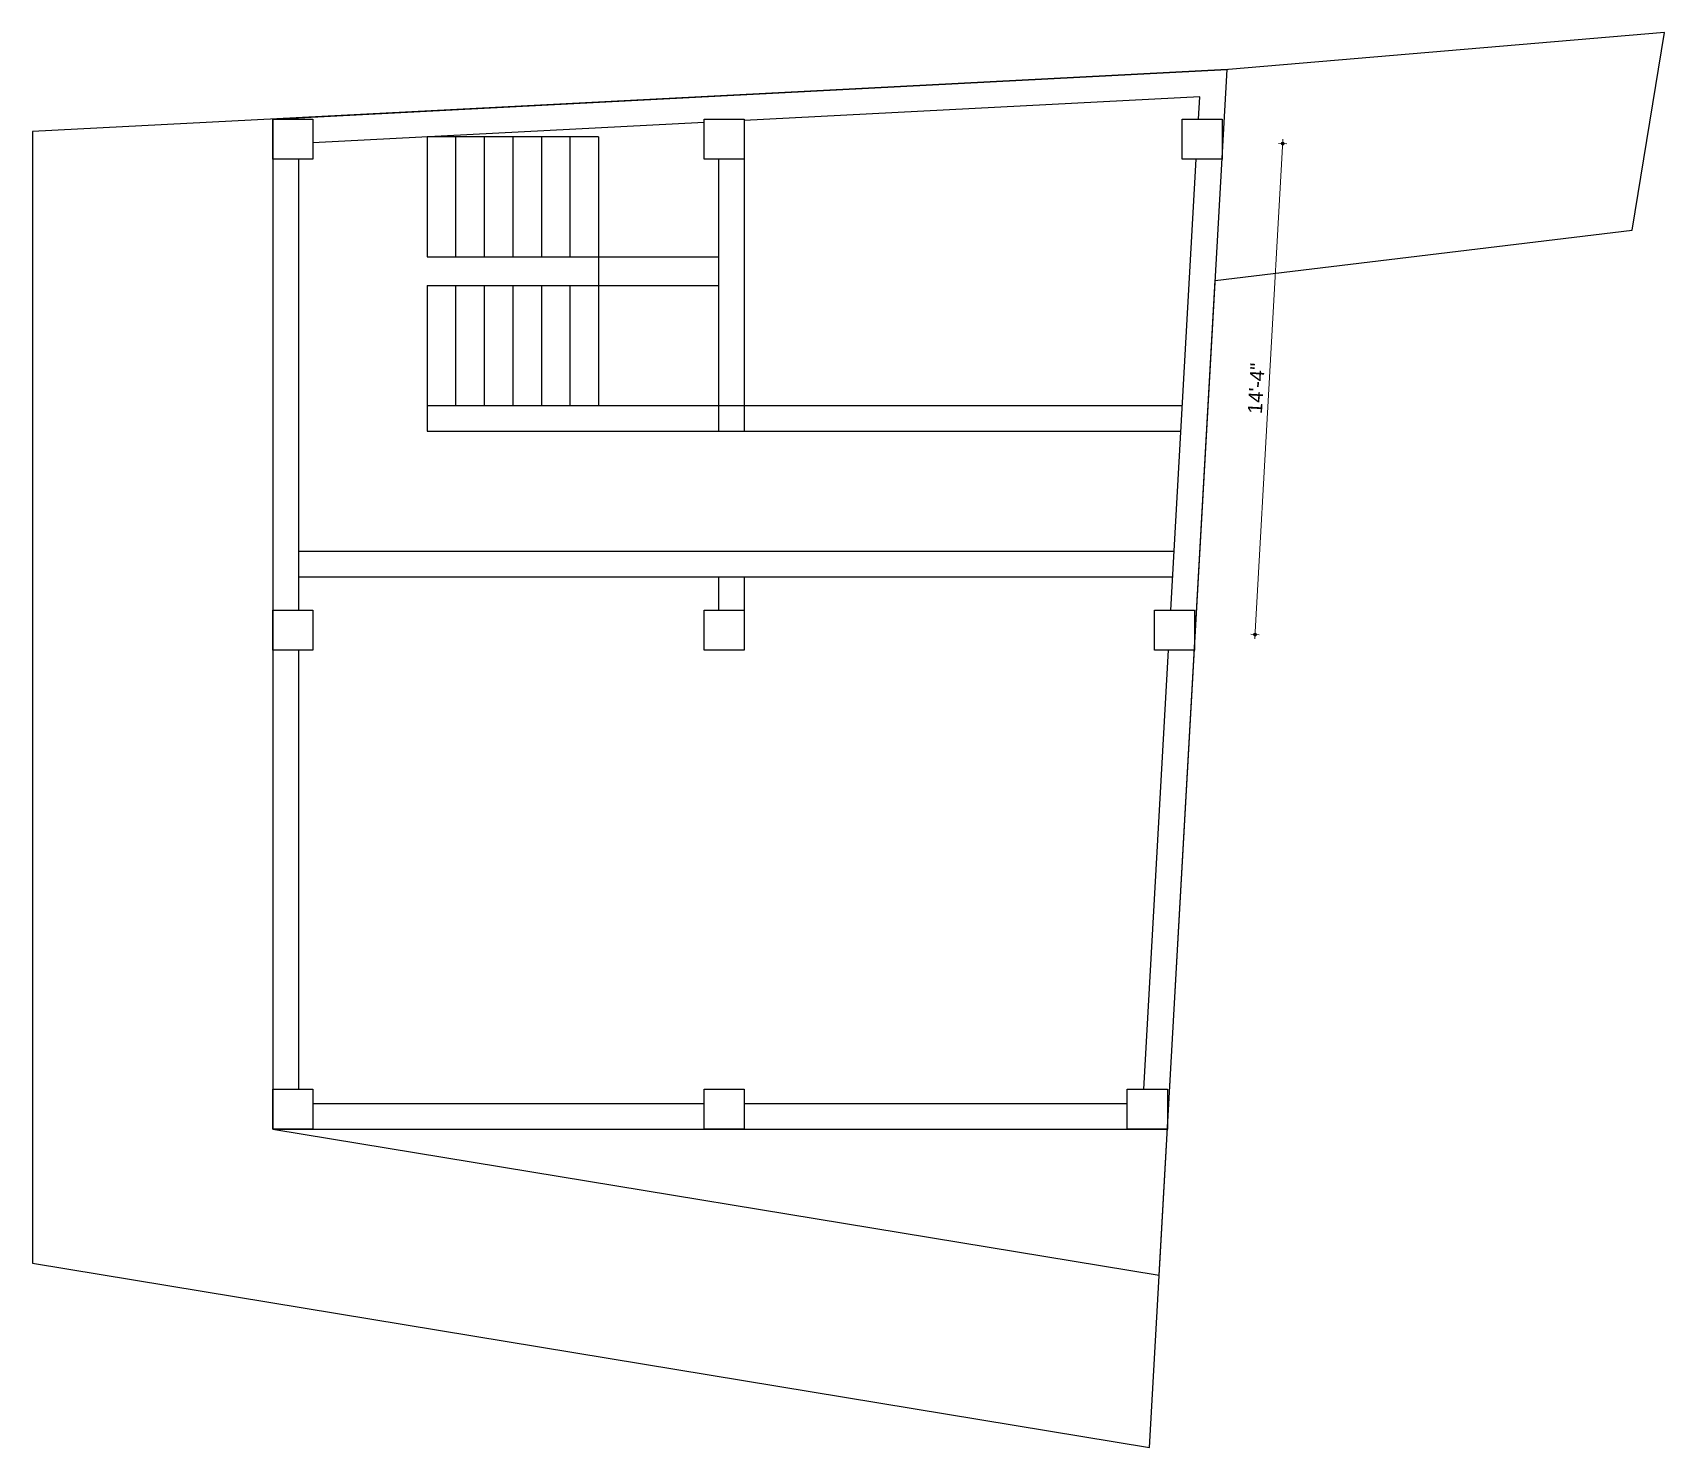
# Model space of a CAD drawing. Header units: inches. Extents: x 21707 to 1971361, y -855114 to -7342.
# Drawn here: x 31181 to 31752, y -12748 to -12253 of the extents above; entities that cross this region are included whole.
import ezdxf

# ---------------------------------------------------------------- set-up
doc = ezdxf.new("R2010")
doc.units = ezdxf.units.IN
doc.header["$LTSCALE"] = 0.5
doc.header["$MEASUREMENT"] = 0
doc.layers.add('hatch', color=9, linetype='Continuous', lineweight=0)
doc.layers.add('Toilet', color=7, linetype='Continuous', lineweight=25)
doc.styles.get("Standard").update_dxf_attribs({"font": 'arial.ttf'})
doc.dimstyles.new('S8', dxfattribs={"dimtxt": 5, "dimasz": 1, "dimexe": 6, "dimexo": 18, "dimgap": 1.9375, "dimtad": 1, "dimdec": 0, "dimzin": 3, "dimdsep": 46, "dimlunit": 4, "dimtxsty": 'Standard', "dimblk": 'dot 2', "dimcen": 12, "dimse1": 1, "dimse2": 1, "dimclrd": 1, "dimclre": 1, "dimclrt": 256, "dimadec": 0, "dimazin": 0, "dimtfac": 0.75, "dimtdec": 0, "dimtix": 1, "dimtmove": 1, "dimatfit": 3, "dimldrblk": 'DOT', "dimfxl": 1, "dimtolj": 1, "dimtzin": 0, "dimlwd": 9, "dimlwe": 9, "dimarcsym": 0})

# ---------------------------------------------------------------- blocks, each defined once
blk = doc.blocks.new('_Dot')
at = {"color": 0, "linetype": 'ByBlock', "lineweight": -2}
blk.add_line((-0.5, 0), (-1, 0), dxfattribs=at)
at = {"color": 0, "linetype": 'ByBlock', "const_width": 0.5}
blk.add_lwpolyline([(-0.25, 0, 1), (0.25, 0, 1)], format="xyb", close=True, dxfattribs=at)
blk = doc.blocks.new('dot1')
at = {"layer": 'hatch'}
h = blk.add_hatch(color=256, dxfattribs=at)
edge = h.paths.add_edge_path()
edge.add_arc((0, 0), 1, 0, 360)
for p, q in [((3, 0), (-3, 0)), ((0, 3), (0, -3))]:
    blk.add_line(p, q, dxfattribs=at)
blk.add_circle((0, 0), 1, dxfattribs=at)
blk = doc.blocks.new('dot 2')
at = {"layer": 'hatch', "xscale": 0.5, "yscale": 0.5, "zscale": 0.5}
blk.add_blockref('dot1', (0, 0), dxfattribs=at)

msp = doc.modelspace()

# ---------------------------------------------------------------- linework, layer by layer
at = {"layer": 'Toilet'}
for p, q in [((31265.46, -12283.56), (31599.36, -12266.21)), ((31575.58, -12688.13), (31599.36, -12266.21)), ((31589.81, -12275.71), (31430.46, -12284)), ((31589.36, -12283.56), (31589.81, -12275.71)), ((31265.46, -12283.56), (31265.46, -12469.34)), ((31416.46, -12284.73), (31279.53, -12291.84)), ((31319.46, -12289.77), (31319.46, -12331.77)), ((31379.46, -12289.77), (31319.46, -12289.77)), ((31329.46, -12289.77), (31329.46, -12331.77)), ((31339.46, -12289.77), (31339.46, -12331.77)), ((31349.46, -12289.77), (31349.46, -12331.77)), ((31359.46, -12289.77), (31359.46, -12331.77)), ((31369.46, -12289.77), (31369.46, -12331.77)), ((31379.46, -12289.77), (31379.46, -12331.77)), ((31274.46, -12297.56), (31274.46, -12455.34)), ((31421.46, -12297.56), (31421.46, -12392.77)), ((31430.46, -12297.56), (31430.46, -12392.77)), ((31579.68, -12455.34), (31588.58, -12297.56)), ((31319.46, -12331.77), (31379.46, -12331.77)), ((31379.46, -12331.77), (31421.46, -12331.77)), ((31379.46, -12331.77), (31379.46, -12341.77)), ((31319.46, -12341.77), (31319.46, -12383.77)), ((31319.46, -12341.77), (31379.46, -12341.77)), ((31329.46, -12341.77), (31329.46, -12383.77)), ((31339.46, -12341.77), (31339.46, -12383.77)), ((31349.46, -12341.77), (31349.46, -12383.77)), ((31359.46, -12341.77), (31359.46, -12383.77)), ((31369.46, -12341.77), (31369.46, -12383.77)), ((31379.46, -12341.77), (31421.46, -12341.77)), ((31379.46, -12341.77), (31379.46, -12383.77)), ((31319.46, -12383.77), (31379.46, -12383.77)), ((31319.46, -12383.77), (31319.46, -12392.77)), ((31379.46, -12383.77), (31583.72, -12383.77)), ((31319.46, -12392.77), (31379.46, -12392.77)), ((31379.46, -12392.77), (31430.46, -12392.77)), ((31430.46, -12392.77), (31583.21, -12392.77)), ((31274.46, -12434.77), (31580.84, -12434.77)), ((31274.46, -12443.77), (31580.34, -12443.77)), ((31421.46, -12443.77), (31421.46, -12455.34)), ((31430.46, -12443.77), (31430.46, -12455.34)), ((31274.46, -12469.34), (31274.46, -12622.98)), ((31570.24, -12622.98), (31578.9, -12469.34)), ((31279.46, -12627.98), (31416.46, -12627.98)), ((31430.46, -12627.98), (31564.46, -12627.98)), ((31265.46, -12636.98), (31575.58, -12688.13)), ((31265.46, -12636.98), (31578.46, -12636.98))]:
    msp.add_line(p, q, dxfattribs=at)
for points in [[(31595.2, -12340.03), (31741.13, -12322.37), (31752.35, -12253.27), (31599.9, -12266.18), (31181.46, -12287.93), (31181.46, -12683.93), (31572.18, -12748.38)], [(31265.53, -12283.56), (31279.53, -12283.56), (31279.53, -12297.56), (31265.53, -12297.56)], [(31416.46, -12283.56), (31430.46, -12283.56), (31430.46, -12297.56), (31416.46, -12297.56)], [(31583.59, -12283.51), (31597.59, -12283.51), (31597.59, -12297.51), (31583.59, -12297.51)], [(31265.46, -12455.34), (31279.46, -12455.34), (31279.46, -12469.34), (31265.46, -12469.34)], [(31416.46, -12455.34), (31430.46, -12455.34), (31430.46, -12469.34), (31416.46, -12469.34)], [(31573.91, -12455.34), (31587.91, -12455.34), (31587.91, -12469.34), (31573.91, -12469.34)], [(31265.46, -12622.98), (31279.46, -12622.98), (31279.46, -12636.98), (31265.46, -12636.98)], [(31416.46, -12622.98), (31430.46, -12622.98), (31430.46, -12636.98), (31416.46, -12636.98)], [(31564.46, -12622.98), (31578.46, -12622.98), (31578.46, -12636.98), (31564.46, -12636.98)]]:
    msp.add_lwpolyline(points, close=True, dxfattribs=at)
msp.add_lwpolyline([(31265.46, -12283.56), (31265.46, -12636.98), (31575.58, -12688.13), (31599.36, -12266.21), (31265.46, -12283.56)], dxfattribs=at)

# ---------------------------------------------------------------- dimensions: what is measured, and where the dimension line sits
msp.add_aligned_dim(p1=(31580.91, -12462.34), p2=(31590.59, -12290.51), distance=-28.27, dimstyle='S8', override={"dimfxl": 2, "dimfxlon": 1, "dimarcsym": 1}, dxfattribs=at).render()

doc.saveas('drawing.dxf')
